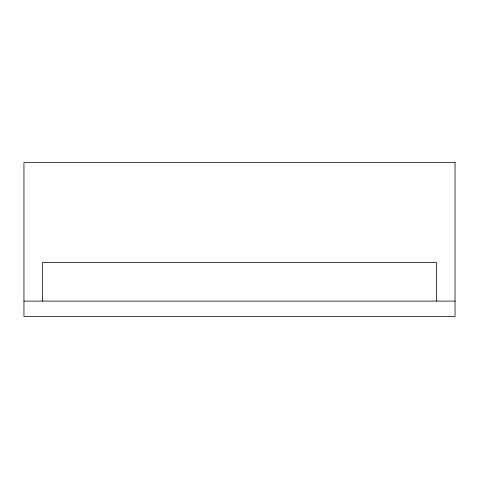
<?xml version="1.0" encoding="UTF-8"?>
<svg xmlns="http://www.w3.org/2000/svg" width="479" height="479" viewBox="0 0 479 479"><rect width="100%" height="100%" fill="white"/><g stroke="black" fill="none" stroke-linecap="round" stroke-linejoin="round"><path stroke-width="0.72" d="M23.95 301.087L455.05 301.087M436.573 301.087L436.573 262.594L42.427 262.594L42.427 301.087M455.05 162.519L23.95 162.519L23.95 316.481L455.05 316.481L455.05 162.519"/></g></svg>
